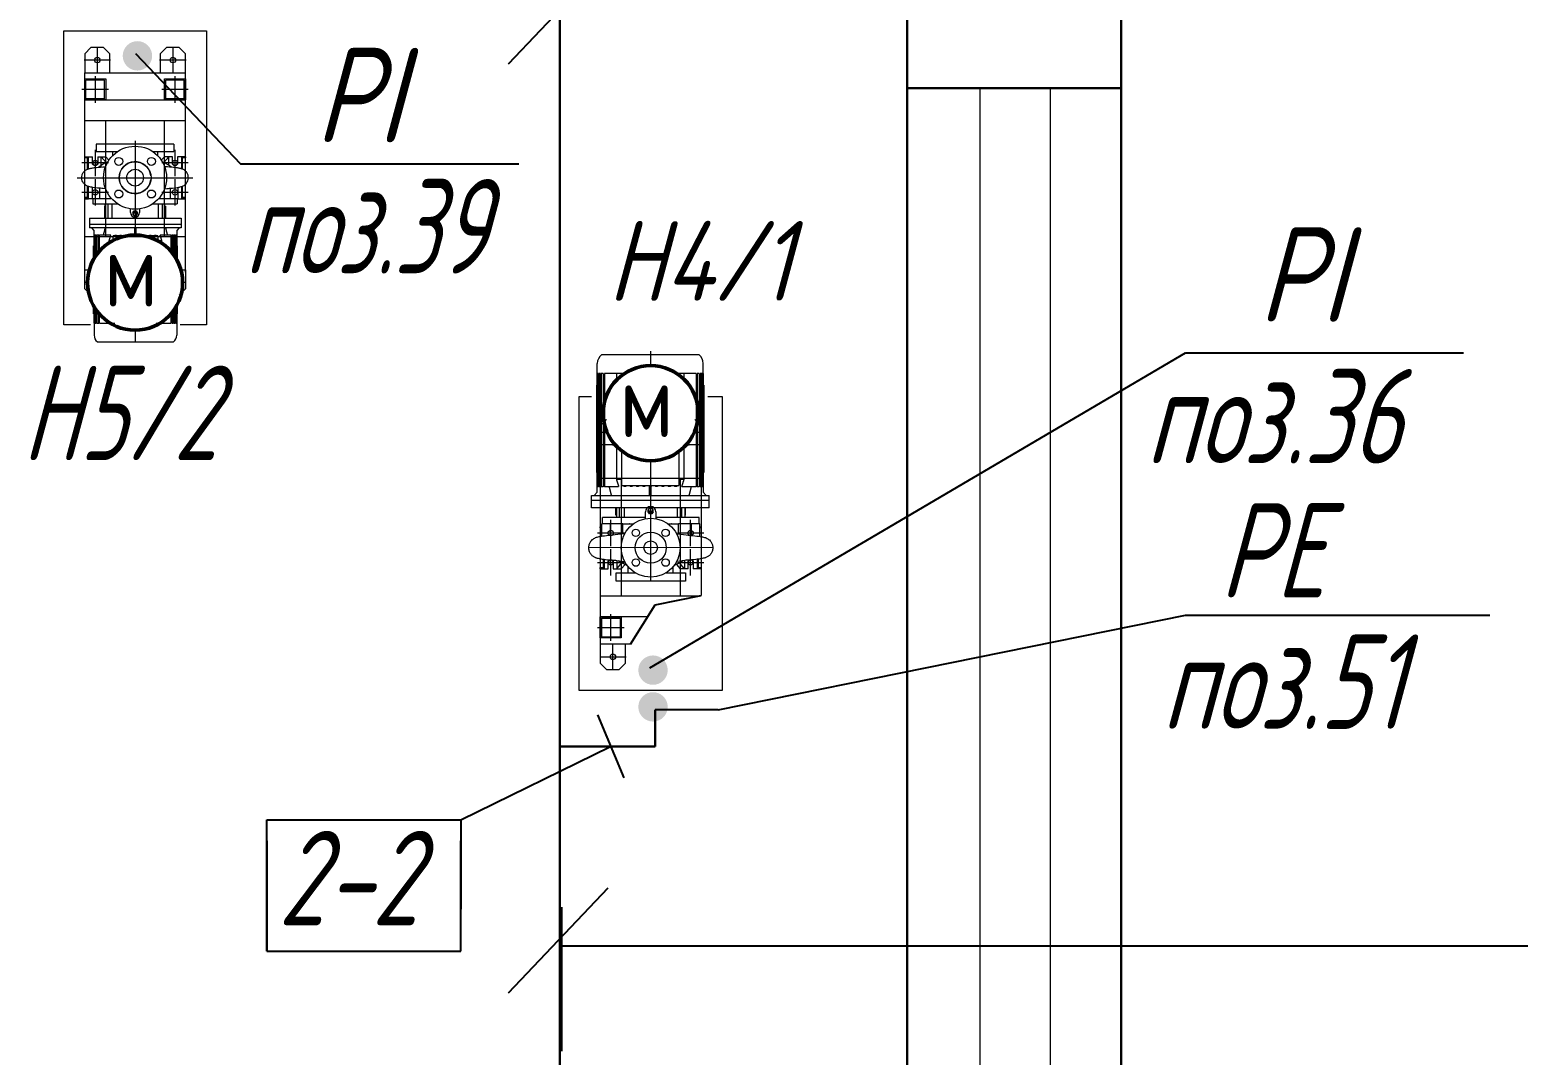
# Model space of a CAD drawing. Header units: millimetres. Extents: x 409 to 1826, y -2285 to 789.
# Drawn here: x 1061.5 to 1132.4, y -125.2 to -76.4 of the extents above; entities that cross this region are included whole.
import ezdxf

# ---------------------------------------------------------------- set-up
doc = ezdxf.new("R2010")
doc.units = ezdxf.units.MM
doc.linetypes.add('осевая', pattern=[50.8, 31.75, -6.35, 6.35, -6.35])
doc.linetypes.add('осевая2', pattern=[1.125, 0.75, -0.125, 0.125, -0.125])
for name, color, linetype, lineweight in [('1-основная-050 ж', 2, 'Continuous', 50), ('7-тонкая-текст.-02', 4, 'Continuous', 30), ('7-тонкая.текст-02', 4, 'Continuous', 30), ('Visible (ISO)', 7, 'Continuous', 50), ('АР_Стены наружные', 7, 'Continuous', 30), ('Опора', 22, 'Continuous', 15), ('осевая', 33, 'осевая', 13), ('Тонкая - 018', 254, 'Continuous', 18)]:
    doc.layers.add(name, color=color, linetype=linetype, lineweight=lineweight)
doc.layers.add('ТХ_Оси труб.', color=3, linetype='осевая')
doc.styles.add('2', font='simplex.shx', dxfattribs={"width": 0.8, "oblique": 15, "height": 3.5})
doc.styles.add('GOST тип А', font='GOST_A.TTF', dxfattribs={"oblique": 15})
doc.styles.get("Standard").update_dxf_attribs({"font": 'GOST_A.TTF', "oblique": 15})

msp = doc.modelspace()

# ---------------------------------------------------------------- hatches: boundary and pattern name
for points in [[(1067.291, -77.605, -1), (1065.891, -77.605, -1)], [(1091.846, -106.863, -1), (1090.446, -106.863, -1)], [(1091.846, -108.613, -1), (1090.446, -108.613, -1)]]:
    msp.add_hatch(color=7).paths.add_polyline_path(points)

# ---------------------------------------------------------------- linework, layer by layer
for p, q in [((1089, -73), (1084.25, -78)), ((1066.5, -77.5), (1071.5, -82.75)), ((1071.5, -82.75), (1081.25, -82.75)), ((1081.25, -82.75), (1084.75, -82.75)), ((1091, -106.75), (1116.5, -91.75)), ((1116.5, -91.75), (1121.75, -91.75)), ((1121.75, -91.75), (1129.75, -91.75)), ((1091.25, -103.75), (1093.436, -103.313)), ((1090.075, -105.63), (1091.25, -103.75)), ((1094.25, -108.75), (1116.5, -104.25)), ((1116.5, -104.25), (1131, -104.25)), ((1088.5, -109), (1089.75, -112)), ((1094.25, -108.75), (1091.25, -108.75)), ((1082, -114), (1089.125, -110.5)), ((1072.75, -120.25), (1072.75, -114)), ((1072.75, -114), (1077.25, -114)), ((1074, -114), (1082, -114)), ((1082, -114), (1082, -118.25)), ((1072.75, -115), (1072.75, -120.25)), ((1082, -120.25), (1082, -115)), ((1089, -117.25), (1084.25, -122.25)), ((1072.75, -120.25), (1077.25, -120.25)), ((1074, -120.25), (1082, -120.25)), ((1086.783, -120), (1186, -120))]:
    msp.add_line(p, q)
at = {"color": 7, "lineweight": 13}
for p, q in [((1063.079, -90.421), (1063.079, -76.421)), ((1063.079, -76.421), (1069.879, -76.421)), ((1069.879, -76.421), (1069.879, -90.421)), ((1064.35, -90.421), (1063.079, -90.421)), ((1069.879, -90.421), (1068.631, -90.421)), ((1087.636, -107.827), (1087.636, -93.827)), ((1087.636, -93.827), (1088.218, -93.827)), ((1093.757, -93.827), (1094.436, -93.827)), ((1094.436, -93.827), (1094.436, -107.827)), ((1094.436, -107.827), (1087.636, -107.827))]:
    msp.add_line(p, q, dxfattribs=at)
at = {"color": 7, "linetype": 'осевая2', "lineweight": 13, "ltscale": 50}
for p, q in [((1066.479, -81.66), (1066.479, -86.14)), ((1063.72, -83.408), (1069.237, -83.408)), ((1066.479, -90.669), (1066.479, -91.225))]:
    msp.add_line(p, q, dxfattribs=at)
at = {"lineweight": 30}
for p, q in [((1091.25, -108.75), (1091.25, -110.5)), ((1091.25, -110.5), (1086.711, -110.5))]:
    msp.add_line(p, q, dxfattribs=at)
at = {"ltscale": 0.8}
for q in [(1086.783, -125.012), (1086.783, -118.159), (1086.783, -125.012)]:
    msp.add_line((1086.783, -118.159), q, dxfattribs=at)
at = {"layer": '1-основная-050 ж', "color": 7, "lineweight": 30, "ltscale": 0.5}
msp.add_line((1086.711, -70.379), (1086.711, -180.778), dxfattribs=at)
at = {"layer": '1-основная-050 ж', "color": 7, "ltscale": 0.1}
for centre in [(1066.48, -88.405), (1091.034, -94.625)]:
    msp.add_circle(centre, 2.265, dxfattribs=at)
at = {"layer": 'Visible (ISO)', "color": 7, "lineweight": 13}
for p, q in [((1068.329, -81.808), (1064.629, -81.808)), ((1064.629, -81.808), (1064.629, -82.168)), ((1064.629, -82.168), (1065.635, -82.168)), ((1065.407, -82.168), (1065.407, -82.358)), ((1067.323, -82.168), (1068.329, -82.168)), ((1067.551, -82.168), (1067.551, -82.358)), ((1068.329, -81.808), (1068.329, -82.168)), ((1064.079, -82.408), (1064.259, -82.408)), ((1064.079, -82.468), (1064.079, -82.408)), ((1064.214, -82.468), (1064.079, -82.468)), ((1064.079, -83.089), (1064.079, -82.468)), ((1064.259, -82.438), (1064.214, -82.468)), ((1064.214, -83.004), (1064.214, -82.468)), ((1064.259, -82.408), (1064.459, -82.408)), ((1064.259, -82.408), (1064.259, -82.438)), ((1064.259, -82.987), (1064.259, -82.438)), ((1064.459, -82.708), (1064.459, -82.408)), ((1064.699, -82.408), (1064.699, -82.708)), ((1064.699, -82.408), (1064.871, -82.408)), ((1064.871, -82.897), (1064.871, -82.408)), ((1064.871, -82.408), (1065.079, -82.408)), ((1064.871, -82.408), (1065.11, -82.684)), ((1065.228, -82.58), (1065.079, -82.408)), ((1065.257, -82.537), (1065.255, -82.534)), ((1067.7, -82.537), (1067.702, -82.534)), ((1067.729, -82.58), (1067.879, -82.408)), ((1068.086, -82.408), (1067.847, -82.684)), ((1068.086, -82.408), (1067.879, -82.408)), ((1068.259, -82.408), (1068.086, -82.408)), ((1068.086, -82.826), (1068.086, -82.408)), ((1068.259, -82.708), (1068.259, -82.408)), ((1068.499, -82.408), (1068.499, -82.708)), ((1068.699, -82.408), (1068.499, -82.408)), ((1068.879, -82.408), (1068.699, -82.408)), ((1068.699, -82.438), (1068.699, -82.408)), ((1068.744, -82.468), (1068.699, -82.438)), ((1068.699, -82.987), (1068.699, -82.438)), ((1068.879, -82.468), (1068.744, -82.468)), ((1068.744, -83.004), (1068.744, -82.468)), ((1068.879, -82.408), (1068.879, -82.468)), ((1068.879, -83.089), (1068.879, -82.468)), ((1064.079, -84.348), (1064.079, -83.726)), ((1064.079, -84.348), (1064.079, -84.408)), ((1064.214, -84.348), (1064.079, -84.348)), ((1064.214, -84.348), (1064.214, -83.812)), ((1064.259, -84.378), (1064.214, -84.348)), ((1064.259, -84.408), (1064.259, -83.829)), ((1064.434, -83.876), (1064.434, -84.395)), ((1064.44, -83.877), (1064.44, -84.395)), ((1064.786, -83.915), (1064.786, -84.395)), ((1068.172, -84.395), (1068.172, -83.915)), ((1068.517, -83.877), (1068.517, -84.395)), ((1068.523, -83.876), (1068.523, -84.395)), ((1068.699, -84.408), (1068.699, -83.829)), ((1068.744, -84.348), (1068.699, -84.378)), ((1068.744, -84.348), (1068.744, -83.812)), ((1068.879, -84.348), (1068.744, -84.348)), ((1068.879, -84.348), (1068.879, -83.726)), ((1068.879, -84.408), (1068.879, -84.348)), ((1064.469, -84.408), (1064.079, -84.408)), ((1064.079, -84.408), (1064.259, -84.408)), ((1064.259, -84.408), (1064.259, -84.378)), ((1064.44, -84.395), (1064.434, -84.395)), ((1064.44, -84.395), (1064.477, -84.395)), ((1064.469, -84.395), (1064.469, -84.657)), ((1064.469, -84.657), (1065.649, -84.657)), ((1064.477, -84.395), (1065.323, -84.395)), ((1065.029, -84.758), (1065.057, -84.758)), ((1065.029, -84.758), (1065.029, -85.34)), ((1065.057, -85.34), (1065.057, -84.657)), ((1065.181, -84.657), (1065.181, -85.34)), ((1065.323, -84.364), (1065.323, -84.395)), ((1065.35, -84.395), (1065.323, -84.395)), ((1065.368, -84.657), (1065.368, -85.34)), ((1066.26, -85.067), (1066.26, -84.892)), ((1066.378, -85.067), (1066.428, -84.985)), ((1066.428, -84.985), (1066.428, -85.069)), ((1066.428, -84.985), (1066.529, -84.985)), ((1066.529, -84.985), (1066.529, -85.069)), ((1066.529, -84.985), (1066.58, -85.067)), ((1066.697, -84.892), (1066.697, -85.067)), ((1067.308, -84.657), (1068.488, -84.657)), ((1067.589, -85.34), (1067.589, -84.657)), ((1067.634, -84.395), (1067.607, -84.395)), ((1067.634, -84.364), (1067.634, -84.395)), ((1067.634, -84.395), (1068.48, -84.395)), ((1067.776, -84.657), (1067.776, -85.34)), ((1067.9, -85.34), (1067.9, -84.657)), ((1067.9, -84.758), (1067.928, -84.758)), ((1067.928, -84.758), (1067.928, -85.34)), ((1068.48, -84.395), (1068.517, -84.395)), ((1068.488, -84.395), (1068.488, -84.657)), ((1068.488, -84.408), (1068.879, -84.408)), ((1068.523, -84.395), (1068.517, -84.395)), ((1068.699, -84.378), (1068.699, -84.408)), ((1068.879, -84.408), (1068.699, -84.408)), ((1064.31, -85.34), (1068.68, -85.34)), ((1064.31, -85.34), (1064.31, -85.615)), ((1064.31, -85.615), (1068.68, -85.615)), ((1064.31, -85.615), (1068.68, -85.615)), ((1064.31, -85.615), (1064.31, -85.802)), ((1066.378, -85.067), (1066.378, -85.151)), ((1066.428, -85.069), (1066.378, -85.151)), ((1066.378, -85.151), (1066.428, -85.233)), ((1066.529, -85.069), (1066.428, -85.069)), ((1066.428, -85.233), (1066.529, -85.233)), ((1066.58, -85.151), (1066.529, -85.069)), ((1066.529, -85.233), (1066.58, -85.151)), ((1066.58, -85.067), (1066.58, -85.151)), ((1068.68, -85.34), (1068.68, -85.615)), ((1068.68, -85.615), (1068.68, -85.802)), ((1068.68, -85.802), (1064.31, -85.802)), ((1064.529, -85.929), (1064.414, -85.802)), ((1064.529, -86.139), (1064.529, -85.929)), ((1064.529, -87.256), (1064.529, -86.139)), ((1064.529, -86.139), (1064.529, -86.139)), ((1064.529, -86.139), (1064.529, -87.256)), ((1064.538, -86.139), (1064.548, -86.139)), ((1064.538, -87.24), (1064.538, -86.139)), ((1064.548, -87.224), (1064.548, -86.139)), ((1064.577, -86.139), (1064.548, -86.139)), ((1064.577, -86.139), (1064.596, -86.139)), ((1064.577, -87.178), (1064.577, -86.139)), ((1064.596, -87.148), (1064.596, -86.139)), ((1064.646, -86.139), (1064.596, -86.139)), ((1064.646, -86.139), (1064.676, -86.139)), ((1064.646, -87.077), (1064.646, -86.139)), ((1064.676, -87.036), (1064.676, -86.139)), ((1064.749, -86.139), (1064.676, -86.139)), ((1064.749, -86.139), (1064.792, -86.139)), ((1064.749, -86.945), (1064.749, -86.139)), ((1064.792, -86.895), (1064.792, -86.139)), ((1065.32, -86.139), (1064.792, -86.139)), ((1065.236, -86.401), (1065.434, -86.401)), ((1065.236, -86.401), (1065.236, -86.513)), ((1067.557, -86.177), (1065.434, -86.177)), ((1065.434, -86.396), (1065.434, -86.177)), ((1065.512, -86.139), (1065.591, -86.139)), ((1065.512, -86.177), (1065.512, -86.139)), ((1065.591, -86.177), (1065.591, -86.139)), ((1065.748, -86.139), (1065.827, -86.139)), ((1065.748, -86.177), (1065.748, -86.139)), ((1065.827, -86.177), (1065.827, -86.139)), ((1065.984, -86.177), (1065.984, -86.139)), ((1065.984, -86.139), (1066.063, -86.139)), ((1066.063, -86.177), (1066.063, -86.139)), ((1066.22, -86.177), (1066.22, -86.139)), ((1066.22, -86.139), (1066.299, -86.139)), ((1066.299, -86.177), (1066.299, -86.139)), ((1066.456, -85.802), (1066.456, -85.929)), ((1066.456, -85.929), (1066.456, -86.139)), ((1066.456, -85.929), (1066.535, -85.929)), ((1066.456, -86.177), (1066.456, -86.139)), ((1066.456, -86.139), (1066.495, -86.139)), ((1066.495, -86.139), (1066.535, -86.139)), ((1066.535, -85.929), (1066.535, -85.802)), ((1066.535, -86.139), (1066.535, -85.929)), ((1066.535, -86.177), (1066.535, -86.139)), ((1066.692, -86.177), (1066.692, -86.139)), ((1066.692, -86.139), (1066.771, -86.139)), ((1066.771, -86.177), (1066.771, -86.139)), ((1066.928, -86.177), (1066.928, -86.139)), ((1066.928, -86.139), (1067.007, -86.139)), ((1067.007, -86.177), (1067.007, -86.139)), ((1067.164, -86.139), (1067.243, -86.139)), ((1067.164, -86.177), (1067.164, -86.139)), ((1067.243, -86.177), (1067.243, -86.139)), ((1067.4, -86.139), (1067.479, -86.139)), ((1067.4, -86.177), (1067.4, -86.139)), ((1067.479, -86.177), (1067.479, -86.139)), ((1067.557, -86.177), (1067.557, -86.412)), ((1067.557, -86.401), (1067.755, -86.401)), ((1068.198, -86.139), (1067.67, -86.139)), ((1067.755, -86.532), (1067.755, -86.401)), ((1068.198, -86.139), (1068.241, -86.139)), ((1068.198, -86.929), (1068.198, -86.139)), ((1068.241, -86.981), (1068.241, -86.139)), ((1068.314, -86.139), (1068.241, -86.139)), ((1068.314, -86.139), (1068.345, -86.139)), ((1068.314, -87.076), (1068.314, -86.139)), ((1068.345, -87.119), (1068.345, -86.139)), ((1068.394, -86.139), (1068.345, -86.139)), ((1068.394, -86.139), (1068.414, -86.139)), ((1068.394, -87.194), (1068.394, -86.139)), ((1068.414, -87.225), (1068.414, -86.139)), ((1068.442, -86.139), (1068.414, -86.139)), ((1068.442, -86.139), (1068.452, -86.139)), ((1068.442, -87.274), (1068.442, -86.139)), ((1068.452, -87.29), (1068.452, -86.139)), ((1068.461, -87.307), (1068.461, -86.139)), ((1068.462, -86.139), (1068.461, -86.139)), ((1068.576, -85.802), (1068.462, -85.929)), ((1068.462, -85.929), (1068.462, -86.139)), ((1068.462, -86.139), (1068.462, -87.308)), ((1064.529, -86.651), (1064.497, -86.651)), ((1064.497, -87.375), (1064.497, -86.651)), ((1068.493, -86.651), (1068.462, -86.651)), ((1068.493, -87.375), (1068.493, -86.651)), ((1064.529, -87.375), (1064.497, -87.375)), ((1068.493, -87.375), (1068.462, -87.375)), ((1064.497, -89.898), (1064.497, -89.498)), ((1064.497, -89.898), (1064.529, -89.898)), ((1064.529, -89.553), (1064.529, -90.915)), ((1064.529, -90.335), (1064.529, -89.554)), ((1064.538, -90.335), (1064.538, -89.57)), ((1064.548, -90.335), (1064.548, -89.585)), ((1064.577, -90.335), (1064.577, -89.631)), ((1064.596, -90.335), (1064.596, -89.661)), ((1064.646, -90.335), (1064.646, -89.732)), ((1064.676, -90.335), (1064.676, -89.773)), ((1064.749, -90.335), (1064.749, -89.864)), ((1064.792, -90.335), (1064.792, -89.914)), ((1068.198, -90.335), (1068.198, -89.88)), ((1068.241, -90.335), (1068.241, -89.829)), ((1068.314, -90.335), (1068.314, -89.734)), ((1068.345, -90.335), (1068.345, -89.691)), ((1068.394, -90.335), (1068.394, -89.616)), ((1068.414, -90.335), (1068.414, -89.584)), ((1068.442, -90.335), (1068.442, -89.536)), ((1068.452, -90.335), (1068.452, -89.519)), ((1068.461, -90.335), (1068.461, -89.502)), ((1068.462, -89.502), (1068.462, -90.915)), ((1068.462, -89.898), (1068.493, -89.898)), ((1068.493, -89.898), (1068.493, -89.443)), ((1064.529, -90.335), (1064.538, -90.335)), ((1064.548, -90.335), (1064.577, -90.335)), ((1064.596, -90.335), (1064.646, -90.335)), ((1064.676, -90.335), (1064.749, -90.335)), ((1064.792, -90.335), (1065.512, -90.335)), ((1065.236, -90.297), (1065.236, -90.335)), ((1067.479, -90.335), (1068.198, -90.335)), ((1067.755, -90.335), (1067.755, -90.277)), ((1068.241, -90.335), (1068.314, -90.335)), ((1068.345, -90.335), (1068.394, -90.335)), ((1068.414, -90.335), (1068.442, -90.335)), ((1068.452, -90.335), (1068.461, -90.335)), ((1064.682, -91.226), (1068.308, -91.226)), ((1093.338, -91.851), (1088.691, -91.851)), ((1088.494, -98.114), (1088.494, -92.251)), ((1088.495, -92.738), (1088.495, -98.114)), ((1088.507, -92.738), (1088.495, -92.738)), ((1088.507, -92.738), (1088.507, -98.114)), ((1088.519, -92.738), (1088.519, -98.114)), ((1088.556, -92.738), (1088.519, -92.738)), ((1088.556, -92.738), (1088.556, -98.114)), ((1088.581, -92.738), (1088.581, -98.114)), ((1088.644, -92.738), (1088.581, -92.738)), ((1088.644, -92.738), (1088.644, -98.114)), ((1088.683, -92.738), (1088.683, -98.114)), ((1088.777, -92.738), (1088.683, -92.738)), ((1088.777, -92.738), (1088.777, -98.114)), ((1088.832, -92.738), (1088.832, -95.218)), ((1089.754, -92.738), (1088.832, -92.738)), ((1089.4, -92.738), (1089.4, -93.056)), ((1089.754, -92.738), (1089.754, -92.757)), ((1093.197, -92.738), (1092.274, -92.738)), ((1092.628, -93.017), (1092.628, -92.738)), ((1093.197, -92.738), (1093.197, -95.218)), ((1093.252, -92.738), (1093.252, -98.114)), ((1093.345, -92.738), (1093.252, -92.738)), ((1093.345, -92.738), (1093.345, -98.114)), ((1093.384, -92.738), (1093.384, -98.114)), ((1093.448, -92.738), (1093.384, -92.738)), ((1093.448, -92.738), (1093.448, -98.114)), ((1093.473, -92.738), (1093.473, -98.114)), ((1093.509, -92.738), (1093.473, -92.738)), ((1093.509, -92.738), (1093.509, -98.114)), ((1093.522, -92.738), (1093.522, -98.114)), ((1093.534, -92.738), (1093.522, -92.738)), ((1093.534, -98.114), (1093.534, -92.251)), ((1093.534, -92.738), (1093.534, -98.114)), ((1088.494, -93.298), (1088.454, -93.298)), ((1088.454, -93.298), (1088.454, -94.226)), ((1093.574, -93.298), (1093.534, -93.298)), ((1093.574, -93.298), (1093.574, -94.226)), ((1088.494, -94.226), (1088.454, -94.226)), ((1088.454, -94.226), (1088.454, -96.53)), ((1093.574, -94.226), (1093.534, -94.226)), ((1093.574, -94.226), (1093.574, -96.53)), ((1088.888, -95.218), (1088.832, -95.218)), ((1088.832, -95.218), (1088.832, -95.538)), ((1088.832, -95.538), (1088.888, -95.538)), ((1088.832, -95.538), (1088.832, -98.114)), ((1088.961, -95.538), (1088.888, -95.538)), ((1093.141, -95.538), (1093.106, -95.538)), ((1093.197, -95.218), (1093.141, -95.218)), ((1093.141, -95.538), (1093.197, -95.538)), ((1093.197, -95.218), (1093.197, -95.538)), ((1093.197, -95.538), (1093.197, -98.114)), ((1089.4, -96.194), (1089.4, -97.778)), ((1092.628, -97.778), (1092.628, -96.234)), ((1088.454, -96.53), (1088.494, -96.53)), ((1088.454, -96.53), (1088.454, -97.458)), ((1089.654, -98.066), (1089.654, -96.421)), ((1092.374, -96.451), (1092.374, -98.066)), ((1093.534, -96.53), (1093.574, -96.53)), ((1093.574, -96.53), (1093.574, -97.458)), ((1088.454, -97.458), (1088.494, -97.458)), ((1089.654, -97.778), (1089.4, -97.778)), ((1092.628, -97.778), (1092.374, -97.778)), ((1093.534, -97.458), (1093.574, -97.458)), ((1088.348, -98.546), (1088.494, -98.383)), ((1088.494, -98.114), (1088.495, -98.114)), ((1088.494, -98.383), (1088.494, -98.114)), ((1088.519, -98.114), (1088.507, -98.114)), ((1088.519, -98.114), (1088.556, -98.114)), ((1088.581, -98.114), (1088.556, -98.114)), ((1088.581, -98.114), (1088.644, -98.114)), ((1088.683, -98.114), (1088.644, -98.114)), ((1088.683, -98.114), (1088.777, -98.114)), ((1088.832, -98.114), (1088.777, -98.114)), ((1088.832, -98.114), (1089.508, -98.114)), ((1089.654, -98.066), (1092.374, -98.066)), ((1089.754, -98.066), (1089.754, -98.114)), ((1089.855, -98.114), (1089.754, -98.114)), ((1089.855, -98.066), (1089.855, -98.114)), ((1090.057, -98.066), (1090.057, -98.114)), ((1090.157, -98.114), (1090.057, -98.114)), ((1090.157, -98.066), (1090.157, -98.114)), ((1090.359, -98.066), (1090.359, -98.114)), ((1090.46, -98.114), (1090.359, -98.114)), ((1090.46, -98.066), (1090.46, -98.114)), ((1090.661, -98.066), (1090.661, -98.114)), ((1090.762, -98.114), (1090.661, -98.114)), ((1090.762, -98.066), (1090.762, -98.114)), ((1090.964, -98.066), (1090.964, -98.114)), ((1090.964, -98.114), (1090.964, -98.383)), ((1091.014, -98.114), (1090.964, -98.114)), ((1090.964, -98.383), (1090.964, -98.546)), ((1091.065, -98.383), (1090.964, -98.383)), ((1091.065, -98.114), (1091.014, -98.114)), ((1091.065, -98.066), (1091.065, -98.114)), ((1091.065, -98.383), (1091.065, -98.114)), ((1091.065, -98.546), (1091.065, -98.383)), ((1091.266, -98.066), (1091.266, -98.114)), ((1091.367, -98.114), (1091.266, -98.114)), ((1091.367, -98.066), (1091.367, -98.114)), ((1091.569, -98.066), (1091.569, -98.114)), ((1091.669, -98.114), (1091.569, -98.114)), ((1091.669, -98.066), (1091.669, -98.114)), ((1091.871, -98.066), (1091.871, -98.114)), ((1091.972, -98.114), (1091.871, -98.114)), ((1091.972, -98.066), (1091.972, -98.114)), ((1092.173, -98.066), (1092.173, -98.114)), ((1092.274, -98.114), (1092.173, -98.114)), ((1092.274, -98.066), (1092.274, -98.114)), ((1092.52, -98.114), (1093.197, -98.114)), ((1093.252, -98.114), (1093.197, -98.114)), ((1093.252, -98.114), (1093.345, -98.114)), ((1093.384, -98.114), (1093.345, -98.114)), ((1093.384, -98.114), (1093.448, -98.114)), ((1093.473, -98.114), (1093.448, -98.114)), ((1093.473, -98.114), (1093.509, -98.114)), ((1093.522, -98.114), (1093.509, -98.114)), ((1093.534, -98.114), (1093.534, -98.114)), ((1093.534, -98.114), (1093.534, -98.383)), ((1093.534, -98.383), (1093.681, -98.546)), ((1088.214, -98.546), (1093.814, -98.546)), ((1088.214, -98.786), (1088.214, -98.546)), ((1093.814, -98.786), (1088.214, -98.786)), ((1088.214, -99.138), (1088.214, -98.786)), ((1093.814, -98.786), (1088.214, -98.786)), ((1093.814, -99.138), (1088.214, -99.138)), ((1089.376, -99.486), (1089.376, -99.138)), ((1089.409, -99.138), (1089.409, -99.601)), ((1089.551, -99.601), (1089.551, -99.138)), ((1089.765, -99.138), (1089.765, -99.601)), ((1090.978, -99.132), (1090.92, -99.226)), ((1090.92, -99.321), (1090.92, -99.226)), ((1090.92, -99.226), (1090.978, -99.32)), ((1091.093, -99.132), (1090.978, -99.132)), ((1091.151, -99.226), (1091.093, -99.132)), ((1091.093, -99.32), (1091.151, -99.226)), ((1091.151, -99.321), (1091.151, -99.226)), ((1092.306, -99.601), (1092.306, -99.138)), ((1092.52, -99.601), (1092.52, -99.138)), ((1092.662, -99.138), (1092.662, -99.601)), ((1092.695, -99.486), (1092.695, -99.138)), ((1093.814, -98.786), (1093.814, -98.546)), ((1093.814, -99.138), (1093.814, -98.786)), ((1088.696, -99.901), (1088.702, -99.901)), ((1088.696, -100.496), (1088.696, -99.901)), ((1088.745, -99.901), (1088.702, -99.901)), ((1088.702, -100.495), (1088.702, -99.901)), ((1090.786, -99.601), (1088.736, -99.601)), ((1088.736, -99.901), (1088.736, -99.601)), ((1089.713, -99.901), (1088.745, -99.901)), ((1089.098, -99.901), (1089.098, -100.451)), ((1089.409, -99.486), (1089.376, -99.486)), ((1089.713, -99.901), (1090.209, -99.901)), ((1089.713, -100.323), (1089.713, -99.901)), ((1090.049, -99.901), (1090.025, -99.901)), ((1090.025, -99.923), (1090.025, -99.901)), ((1090.786, -99.654), (1090.786, -99.321)), ((1090.978, -99.415), (1090.92, -99.321)), ((1090.978, -99.32), (1091.093, -99.32)), ((1090.978, -99.415), (1090.978, -99.32)), ((1091.093, -99.415), (1090.978, -99.415)), ((1091.093, -99.415), (1091.093, -99.32)), ((1091.151, -99.321), (1091.093, -99.415)), ((1091.286, -99.321), (1091.286, -99.654)), ((1093.336, -99.601), (1091.286, -99.601)), ((1091.862, -99.901), (1092.358, -99.901)), ((1092.046, -99.901), (1092.022, -99.901)), ((1092.046, -99.923), (1092.046, -99.901)), ((1092.358, -100.323), (1092.358, -99.901)), ((1093.326, -99.901), (1092.358, -99.901)), ((1092.695, -99.486), (1092.662, -99.486)), ((1092.973, -100.451), (1092.973, -99.901)), ((1093.369, -99.901), (1093.326, -99.901)), ((1093.336, -99.901), (1093.336, -99.601)), ((1093.369, -99.901), (1093.376, -99.901)), ((1093.369, -100.495), (1093.369, -99.901)), ((1093.376, -100.496), (1093.376, -99.901)), ((1088.696, -100.031), (1088.636, -100.031)), ((1088.636, -100.091), (1088.636, -100.031)), ((1088.696, -100.091), (1088.636, -100.091)), ((1088.636, -100.091), (1088.636, -100.505)), ((1093.376, -100.031), (1093.436, -100.031)), ((1093.436, -100.091), (1093.376, -100.091)), ((1093.436, -100.031), (1093.436, -100.091)), ((1093.436, -100.091), (1093.436, -100.505)), ((1088.636, -101.557), (1088.636, -101.971)), ((1088.636, -101.971), (1088.771, -101.971)), ((1088.636, -102.031), (1088.636, -101.971)), ((1088.636, -102.031), (1088.816, -102.031)), ((1088.771, -101.578), (1088.771, -101.971)), ((1088.771, -101.971), (1088.816, -102.001)), ((1088.816, -101.584), (1088.816, -102.001)), ((1088.816, -102.001), (1088.816, -102.031)), ((1088.816, -102.031), (1089.016, -102.031)), ((1089.016, -102.031), (1089.016, -101.731)), ((1089.256, -101.731), (1089.256, -102.031)), ((1089.256, -102.031), (1089.428, -102.031)), ((1089.428, -101.64), (1089.428, -102.031)), ((1089.428, -102.031), (1089.667, -101.755)), ((1089.428, -102.031), (1089.636, -102.031)), ((1089.813, -101.827), (1089.636, -102.031)), ((1089.964, -102.231), (1089.964, -101.932)), ((1092.108, -102.231), (1092.108, -101.932)), ((1092.258, -101.827), (1092.436, -102.031)), ((1092.643, -102.031), (1092.404, -101.755)), ((1092.643, -102.031), (1092.436, -102.031)), ((1092.643, -101.64), (1092.643, -102.031)), ((1092.816, -102.031), (1092.643, -102.031)), ((1092.816, -102.031), (1092.816, -101.731)), ((1093.056, -101.731), (1093.056, -102.031)), ((1093.256, -102.031), (1093.056, -102.031)), ((1093.256, -101.584), (1093.256, -102.001)), ((1093.256, -102.001), (1093.301, -101.971)), ((1093.256, -102.031), (1093.256, -102.001)), ((1093.436, -102.031), (1093.256, -102.031)), ((1093.301, -101.578), (1093.301, -101.971)), ((1093.301, -101.971), (1093.436, -101.971)), ((1093.436, -101.557), (1093.436, -101.971)), ((1093.436, -101.971), (1093.436, -102.031)), ((1089.386, -102.631), (1089.386, -102.231)), ((1089.386, -102.231), (1090.314, -102.231)), ((1092.686, -102.631), (1089.386, -102.631)), ((1091.757, -102.231), (1092.686, -102.231)), ((1092.686, -102.231), (1092.686, -102.631))]:
    msp.add_line(p, q, dxfattribs=at)
for centre, radius in [((1066.479, -83.408), 1.5), ((1065.701, -82.63), 0.19), ((1066.479, -83.408), 0.76), ((1067.256, -82.63), 0.19), ((1066.479, -83.408), 0.4), ((1065.701, -84.185), 0.19), ((1067.256, -84.185), 0.19), ((1091.036, -101.031), 1.4), ((1090.328, -100.324), 0.18), ((1091.036, -101.031), 0.74), ((1091.743, -100.324), 0.18), ((1091.036, -101.031), 0.32), ((1090.328, -101.738), 0.18), ((1091.743, -101.738), 0.18)]:
    msp.add_circle(centre, radius, dxfattribs=at)
for centre, radius, start, end in [((1064.579, -82.708), 0.12, 180, 0), ((1066.479, -85.267), 2.922, 116.22766, 126.16474), ((1066.479, -83.408), 0.76, 6.80099, 353.19901), ((1066.479, -85.267), 2.922, 53.83526, 63.77234), ((1068.379, -82.708), 0.12, 180, 0), ((1066.479, -85.067), 0.218, 180, 0), ((1064.922, -90.915), 0.393, 180, 232.42421), ((1068.069, -90.915), 0.393, 307.57579, 0), ((1088.998, -92.251), 0.504, 127.57579, 180), ((1093.03, -92.251), 0.504, 0, 52.42421), ((1091.036, -99.321), 0.25, 0, 180), ((1089.136, -101.731), 0.12, 0, 180), ((1091.036, -99.173), 2.922, 237.82251, 247.47889), ((1091.036, -99.173), 2.922, 292.52111, 302.17749), ((1092.936, -101.731), 0.12, 0, 180)]:
    msp.add_arc(centre, radius, start, end, dxfattribs=at)
for points, knots in [([(1065.077, -83.941), (1064.904, -83.921), (1064.844, -83.916), (1064.653, -83.9), (1064.55, -83.887), (1064.395, -83.863), (1064.342, -83.853), (1064.26, -83.829), (1064.239, -83.823), (1064.193, -83.803), (1064.17, -83.792), (1064.125, -83.764), (1064.103, -83.748), (1064.06, -83.71), (1064.04, -83.687), (1063.998, -83.63), (1063.979, -83.594), (1063.95, -83.515), (1063.941, -83.47), (1063.937, -83.379), (1063.943, -83.332), (1063.968, -83.244), (1063.988, -83.201), (1064.039, -83.127), (1064.071, -83.094), (1064.117, -83.057), (1064.132, -83.047), (1064.167, -83.025), (1064.187, -83.015), (1064.221, -83), (1064.235, -82.995), (1064.268, -82.984), (1064.285, -82.979), (1064.353, -82.961), (1064.402, -82.952), (1064.515, -82.934), (1064.574, -82.926), (1064.751, -82.906), (1064.901, -82.895), (1065.057, -82.884), (1065.058, -82.884), (1065.074, -82.882)], [0.991028, 0.991028, 0.991028, 0.991028, 2.309248, 2.309248, 5.540259, 5.540259, 8.269099, 8.269099, 9.120029, 9.120029, 9.69647, 9.69647, 10.193736, 10.193736, 10.72663, 10.72663, 11.415598, 11.415598, 12.184885, 12.184885, 12.973734, 12.973734, 13.763298, 13.763298, 14.53476, 14.53476, 14.862615, 14.862615, 15.371513, 15.371513, 15.856622, 15.856622, 16.639947, 16.639947, 18.985713, 18.985713, 20.993304, 20.993304, 24.198958, 24.198958, 24.21666, 24.21666, 24.21666, 24.21666]), ([(1067.88, -83.941), (1068.053, -83.921), (1068.113, -83.916), (1068.305, -83.9), (1068.407, -83.887), (1068.562, -83.863), (1068.615, -83.853), (1068.697, -83.829), (1068.718, -83.823), (1068.764, -83.803), (1068.787, -83.792), (1068.832, -83.764), (1068.854, -83.748), (1068.897, -83.71), (1068.918, -83.687), (1068.959, -83.63), (1068.978, -83.594), (1069.008, -83.515), (1069.016, -83.47), (1069.02, -83.379), (1069.014, -83.332), (1068.989, -83.244), (1068.969, -83.201), (1068.918, -83.127), (1068.887, -83.094), (1068.84, -83.057), (1068.826, -83.047), (1068.791, -83.025), (1068.77, -83.015), (1068.736, -83), (1068.722, -82.995), (1068.689, -82.984), (1068.672, -82.979), (1068.604, -82.961), (1068.555, -82.952), (1068.442, -82.934), (1068.383, -82.926), (1068.206, -82.906), (1068.056, -82.895), (1067.901, -82.884), (1067.9, -82.884), (1067.884, -82.882)], [0.991028, 0.991028, 0.991028, 0.991028, 2.309248, 2.309248, 5.540259, 5.540259, 8.269099, 8.269099, 9.120029, 9.120029, 9.69647, 9.69647, 10.193736, 10.193736, 10.72663, 10.72663, 11.415598, 11.415598, 12.184885, 12.184885, 12.973734, 12.973734, 13.763298, 13.763298, 14.53476, 14.53476, 14.862615, 14.862615, 15.371513, 15.371513, 15.856622, 15.856622, 16.639947, 16.639947, 18.985713, 18.985713, 20.993304, 20.993304, 24.198958, 24.198958, 24.21666, 24.21666, 24.21666, 24.21666]), ([(1089.803, -100.368), (1089.252, -100.439), (1089.144, -100.447), (1088.893, -100.468), (1088.775, -100.483), (1088.598, -100.511), (1088.537, -100.522), (1088.444, -100.549), (1088.42, -100.556), (1088.366, -100.579), (1088.34, -100.592), (1088.289, -100.624), (1088.263, -100.642), (1088.215, -100.686), (1088.191, -100.712), (1088.144, -100.777), (1088.122, -100.818), (1088.088, -100.909), (1088.078, -100.961), (1088.074, -101.064), (1088.08, -101.118), (1088.109, -101.219), (1088.133, -101.268), (1088.191, -101.353), (1088.227, -101.39), (1088.28, -101.433), (1088.296, -101.444), (1088.336, -101.469), (1088.36, -101.481), (1088.398, -101.498), (1088.415, -101.504), (1088.453, -101.517), (1088.472, -101.522), (1088.55, -101.542), (1088.606, -101.553), (1088.735, -101.573), (1088.802, -101.583), (1089.006, -101.606), (1089.177, -101.619), (1089.357, -101.631), (1089.36, -101.631), (1089.798, -101.686)], [0.313348, 0.313348, 0.313348, 0.313348, 2.309248, 2.309248, 5.540259, 5.540259, 8.269099, 8.269099, 9.120029, 9.120029, 9.69647, 9.69647, 10.193736, 10.193736, 10.72663, 10.72663, 11.415598, 11.415598, 12.184885, 12.184885, 12.973734, 12.973734, 13.763298, 13.763298, 14.53476, 14.53476, 14.862615, 14.862615, 15.371513, 15.371513, 15.856622, 15.856622, 16.639947, 16.639947, 18.985713, 18.985713, 20.993304, 20.993304, 24.198958, 24.198958, 24.250614, 24.250614, 24.250614, 24.250614]), ([(1092.268, -100.368), (1092.819, -100.439), (1092.927, -100.447), (1093.178, -100.468), (1093.296, -100.483), (1093.473, -100.511), (1093.534, -100.522), (1093.627, -100.549), (1093.651, -100.556), (1093.705, -100.579), (1093.731, -100.592), (1093.782, -100.624), (1093.808, -100.642), (1093.856, -100.686), (1093.88, -100.712), (1093.927, -100.777), (1093.949, -100.818), (1093.983, -100.909), (1093.993, -100.961), (1093.997, -101.064), (1093.991, -101.118), (1093.962, -101.219), (1093.939, -101.268), (1093.88, -101.353), (1093.844, -101.39), (1093.791, -101.433), (1093.775, -101.444), (1093.735, -101.469), (1093.711, -101.481), (1093.673, -101.498), (1093.656, -101.504), (1093.618, -101.517), (1093.599, -101.522), (1093.521, -101.542), (1093.465, -101.553), (1093.336, -101.573), (1093.269, -101.583), (1093.065, -101.606), (1092.894, -101.619), (1092.714, -101.631), (1092.711, -101.631), (1092.273, -101.686)], [0.313348, 0.313348, 0.313348, 0.313348, 2.309248, 2.309248, 5.540259, 5.540259, 8.269099, 8.269099, 9.120029, 9.120029, 9.69647, 9.69647, 10.193736, 10.193736, 10.72663, 10.72663, 11.415598, 11.415598, 12.184885, 12.184885, 12.973734, 12.973734, 13.763298, 13.763298, 14.53476, 14.53476, 14.862615, 14.862615, 15.371513, 15.371513, 15.856622, 15.856622, 16.639947, 16.639947, 18.985713, 18.985713, 20.993304, 20.993304, 24.198958, 24.198958, 24.250614, 24.250614, 24.250614, 24.250614])]:
    msp.add_open_spline(points, degree=3, knots=knots, dxfattribs=at)
for points, weights in [([(1065.048, -85.802), (1065.007, -85.966), (1064.963, -86.139)], [1, 1.00040038941, 1]), ([(1065.32, -86.139), (1065.279, -86.266), (1065.236, -86.401)], [1, 1.00036267112, 1]), ([(1067.755, -86.401), (1067.712, -86.266), (1067.67, -86.139)], [1, 1.00036267113, 1]), ([(1068.027, -86.139), (1067.984, -85.966), (1067.943, -85.802)], [1, 1.00040038809, 1]), ([(1089.4, -97.778), (1089.456, -97.952), (1089.508, -98.114)], [1, 1.00036267113, 1]), ([(1092.52, -98.114), (1092.573, -97.952), (1092.628, -97.778)], [1, 1.00036267112, 1]), ([(1089.051, -98.114), (1089.107, -98.336), (1089.159, -98.546)], [1, 1.00040038809, 1]), ([(1092.869, -98.546), (1092.922, -98.336), (1092.977, -98.114)], [1, 1.00040038941, 1])]:
    msp.add_rational_spline(points, weights, degree=2, dxfattribs=at)
at = {"layer": 'АР_Стены наружные', "ltscale": 1000}
for p, q in [((1113.445, -293.979), (1113.445, -2.375)), ((1103.245, -293.979), (1103.245, -58.879))]:
    msp.add_line(p, q, dxfattribs=at)
at = {"layer": 'АР_Стены наружные', "ltscale": 0.1}
msp.add_line((1103.245, -79.152), (1113.445, -79.152), dxfattribs=at)
at = {"layer": 'Опора', "color": 7, "lineweight": 13, "ltscale": 2}
for p, q in [((1064.079, -77.507), (1064.379, -77.207)), ((1064.079, -77.507), (1064.379, -77.207)), ((1064.979, -77.207), (1064.379, -77.207)), ((1064.979, -77.207), (1064.379, -77.207)), ((1064.979, -77.207), (1065.279, -77.507)), ((1064.979, -77.207), (1065.279, -77.507)), ((1067.679, -77.507), (1067.979, -77.207)), ((1067.679, -77.507), (1067.979, -77.207)), ((1068.579, -77.207), (1067.979, -77.207)), ((1068.579, -77.207), (1067.979, -77.207)), ((1068.579, -77.207), (1068.879, -77.507)), ((1068.579, -77.207), (1068.879, -77.507)), ((1064.079, -77.507), (1064.079, -78.407)), ((1064.079, -77.507), (1064.079, -78.407)), ((1065.279, -78.407), (1065.279, -77.507)), ((1065.279, -78.407), (1065.279, -77.507)), ((1067.679, -77.507), (1067.679, -78.407)), ((1067.679, -77.507), (1067.679, -78.407)), ((1068.879, -78.407), (1068.879, -77.507)), ((1068.879, -78.407), (1068.879, -77.507)), ((1064.079, -78.407), (1068.879, -78.407)), ((1064.079, -80.007), (1064.079, -78.407)), ((1064.079, -78.407), (1068.879, -78.407)), ((1064.079, -80.007), (1064.079, -78.407)), ((1068.879, -80.007), (1068.879, -78.407)), ((1068.879, -80.007), (1068.879, -78.407)), ((1064.139, -79.647), (1064.139, -78.767)), ((1065.019, -78.767), (1064.139, -78.767)), ((1064.139, -79.647), (1064.139, -78.767)), ((1065.019, -78.767), (1064.139, -78.767)), ((1065.019, -79.647), (1065.019, -78.767)), ((1065.019, -79.647), (1065.019, -78.767)), ((1067.939, -79.647), (1067.939, -78.767)), ((1068.819, -78.767), (1067.939, -78.767)), ((1067.939, -79.647), (1067.939, -78.767)), ((1068.819, -78.767), (1067.939, -78.767)), ((1068.819, -79.647), (1068.819, -78.767)), ((1068.819, -79.647), (1068.819, -78.767)), ((1064.079, -79.707), (1068.879, -79.707)), ((1064.079, -79.707), (1068.879, -79.707)), ((1064.079, -87.905), (1064.079, -80.007)), ((1064.079, -87.905), (1064.079, -80.007)), ((1065.019, -79.647), (1064.139, -79.647)), ((1065.019, -79.647), (1064.139, -79.647)), ((1068.819, -79.647), (1067.939, -79.647)), ((1068.819, -79.647), (1067.939, -79.647)), ((1068.879, -87.905), (1068.879, -80.007)), ((1068.879, -87.905), (1068.879, -80.007)), ((1068.879, -80.707), (1064.079, -80.707)), ((1068.879, -80.707), (1064.079, -80.707)), ((1065.079, -86.205), (1065.079, -80.707)), ((1065.079, -86.205), (1065.079, -80.707)), ((1067.879, -86.205), (1067.879, -80.707)), ((1067.879, -86.205), (1067.879, -80.707)), ((1064.079, -86.205), (1068.879, -86.205)), ((1064.079, -86.205), (1068.879, -86.205)), ((1064.079, -87.805), (1064.297, -87.805)), ((1064.079, -88.705), (1064.079, -87.805)), ((1064.079, -87.805), (1064.297, -87.805)), ((1064.079, -88.705), (1064.079, -87.805)), ((1068.664, -87.805), (1068.879, -87.805)), ((1068.664, -87.805), (1068.879, -87.805)), ((1068.879, -87.805), (1068.879, -88.705)), ((1068.879, -87.805), (1068.879, -88.705)), ((1064.079, -88.705), (1064.27, -88.896)), ((1064.079, -88.705), (1064.27, -88.896)), ((1068.579, -89.005), (1068.879, -88.705)), ((1068.579, -89.005), (1068.879, -88.705)), ((1088.936, -94.931), (1088.636, -95.231)), ((1088.936, -94.931), (1088.636, -95.231)), ((1093.436, -95.231), (1093.136, -94.931)), ((1093.436, -95.231), (1093.136, -94.931)), ((1088.636, -96.131), (1088.636, -95.231)), ((1088.636, -96.131), (1088.636, -95.231)), ((1093.436, -95.231), (1093.436, -96.131)), ((1093.436, -95.231), (1093.436, -96.131)), ((1088.636, -96.131), (1088.636, -104.03)), ((1089.342, -96.131), (1088.636, -96.131)), ((1088.636, -96.131), (1088.636, -104.03)), ((1089.342, -96.131), (1088.636, -96.131)), ((1093.436, -96.131), (1092.725, -96.131)), ((1093.436, -96.131), (1092.725, -96.131)), ((1093.436, -96.131), (1093.436, -103.313)), ((1093.436, -96.131), (1093.436, -103.313)), ((1093.436, -97.731), (1088.636, -97.731)), ((1093.436, -97.731), (1088.636, -97.731)), ((1089.636, -97.731), (1089.636, -103.33)), ((1089.636, -97.731), (1089.636, -103.33)), ((1092.436, -97.731), (1092.436, -103.33)), ((1092.436, -97.731), (1092.436, -103.33)), ((1088.636, -103.33), (1093.436, -103.33)), ((1088.636, -103.33), (1093.436, -103.33)), ((1088.636, -104.03), (1088.636, -105.63)), ((1088.636, -104.03), (1088.636, -105.63)), ((1090.888, -104.33), (1088.636, -104.33)), ((1090.888, -104.33), (1088.636, -104.33)), ((1088.696, -104.39), (1089.576, -104.39)), ((1088.696, -104.39), (1088.696, -105.27)), ((1088.696, -104.39), (1089.576, -104.39)), ((1088.696, -104.39), (1088.696, -105.27)), ((1089.576, -104.39), (1089.576, -105.27)), ((1089.576, -104.39), (1089.576, -105.27)), ((1088.696, -105.27), (1089.576, -105.27)), ((1088.696, -105.27), (1089.576, -105.27)), ((1090.075, -105.63), (1088.636, -105.63)), ((1088.636, -105.63), (1088.636, -106.53)), ((1090.075, -105.63), (1088.636, -105.63)), ((1088.636, -105.63), (1088.636, -106.53)), ((1089.836, -106.53), (1089.836, -105.63)), ((1089.836, -106.53), (1089.836, -105.63)), ((1088.936, -106.83), (1088.636, -106.53)), ((1088.936, -106.83), (1088.636, -106.53)), ((1088.936, -106.83), (1089.536, -106.83)), ((1088.936, -106.83), (1089.536, -106.83)), ((1089.836, -106.53), (1089.536, -106.83)), ((1089.836, -106.53), (1089.536, -106.83))]:
    msp.add_line(p, q, dxfattribs=at)
for points in [[(1065.079, -78.707), (1065.079, -79.707), (1064.079, -79.707), (1064.079, -78.707)], [(1065.079, -78.707), (1065.079, -79.707), (1064.079, -79.707), (1064.079, -78.707)], [(1068.879, -78.707), (1068.879, -79.707), (1067.879, -79.707), (1067.879, -78.707)], [(1068.879, -78.707), (1068.879, -79.707), (1067.879, -79.707), (1067.879, -78.707)], [(1088.636, -105.33), (1088.636, -104.33), (1089.636, -104.33), (1089.636, -105.33)], [(1088.636, -105.33), (1088.636, -104.33), (1089.636, -104.33), (1089.636, -105.33)]]:
    msp.add_lwpolyline(points, close=True, dxfattribs=at)
for centre in [(1064.679, -77.807), (1064.679, -77.807), (1068.279, -77.807), (1068.279, -77.807), (1064.579, -82.708), (1064.579, -82.708), (1068.379, -82.708), (1068.379, -82.708), (1064.579, -84.108), (1064.579, -84.108), (1068.379, -84.108), (1068.379, -84.108), (1089.136, -100.331), (1089.136, -100.331), (1092.936, -100.331), (1092.936, -100.331), (1089.136, -101.731), (1089.136, -101.731), (1092.936, -101.731), (1092.936, -101.731), (1089.236, -106.23), (1089.236, -106.23)]:
    msp.add_circle(centre, 0.13, dxfattribs=at)
at = {"layer": 'осевая', "color": 7, "lineweight": 13, "ltscale": 5}
for p, q in [((1091.036, -92.361), (1091.036, -91.668)), ((1091.036, -102.631), (1091.036, -96.89)), ((1093.995, -101.035), (1088.076, -101.027))]:
    msp.add_line(p, q, dxfattribs=at)
at = {"layer": 'Тонкая - 018', "ltscale": 0.1}
for p, q in [((1106.703, -79.152), (1106.703, -158.85)), ((1110.067, -79.152), (1110.067, -158.85))]:
    msp.add_line(p, q, dxfattribs=at)
at = {"layer": 'ТХ_Оси труб.', "color": 7, "lineweight": 13, "ltscale": 3}
for p, q in [((1064.679, -77.177), (1064.679, -78.437)), ((1064.679, -77.177), (1064.679, -78.437)), ((1068.279, -77.177), (1068.279, -78.437)), ((1068.279, -77.177), (1068.279, -78.437)), ((1065.309, -77.807), (1064.049, -77.807)), ((1065.309, -77.807), (1064.049, -77.807)), ((1068.909, -77.807), (1067.649, -77.807)), ((1068.909, -77.807), (1067.649, -77.807)), ((1064.579, -78.577), (1064.579, -79.837)), ((1064.579, -78.577), (1064.579, -79.837)), ((1068.379, -78.577), (1068.379, -79.837)), ((1068.379, -78.577), (1068.379, -79.837)), ((1065.209, -79.207), (1063.949, -79.207)), ((1065.209, -79.207), (1063.949, -79.207)), ((1069.009, -79.207), (1067.749, -79.207)), ((1069.009, -79.207), (1067.749, -79.207)), ((1064.579, -82.078), (1064.579, -83.338)), ((1064.579, -82.078), (1064.579, -83.338)), ((1068.379, -82.078), (1068.379, -83.338)), ((1068.379, -82.078), (1068.379, -83.338)), ((1065.209, -82.708), (1063.949, -82.708)), ((1065.209, -82.708), (1063.949, -82.708)), ((1069.009, -82.708), (1067.749, -82.708)), ((1069.009, -82.708), (1067.749, -82.708)), ((1064.579, -83.478), (1064.579, -84.738)), ((1064.579, -83.478), (1064.579, -84.738)), ((1068.379, -83.478), (1068.379, -84.738)), ((1068.379, -83.478), (1068.379, -84.738)), ((1065.209, -84.108), (1063.949, -84.108)), ((1065.209, -84.108), (1063.949, -84.108)), ((1069.009, -84.108), (1067.749, -84.108)), ((1069.009, -84.108), (1067.749, -84.108)), ((1064.216, -88.405), (1064.049, -88.405)), ((1064.216, -88.405), (1064.049, -88.405)), ((1068.909, -88.405), (1068.745, -88.405)), ((1068.909, -88.405), (1068.745, -88.405)), ((1088.606, -95.531), (1088.958, -95.531)), ((1088.606, -95.531), (1088.958, -95.531)), ((1093.109, -95.531), (1093.466, -95.531)), ((1093.109, -95.531), (1093.466, -95.531)), ((1089.236, -96.002), (1089.236, -96.161)), ((1089.236, -96.002), (1089.236, -96.161)), ((1092.836, -95.997), (1092.836, -96.161)), ((1092.836, -95.997), (1092.836, -96.161)), ((1089.136, -100.961), (1089.136, -99.701)), ((1089.136, -100.961), (1089.136, -99.701)), ((1092.936, -100.961), (1092.936, -99.701)), ((1092.936, -100.961), (1092.936, -99.701)), ((1088.506, -100.331), (1089.766, -100.331)), ((1088.506, -100.331), (1089.766, -100.331)), ((1092.306, -100.331), (1093.566, -100.331)), ((1092.306, -100.331), (1093.566, -100.331)), ((1089.136, -102.361), (1089.136, -101.101)), ((1089.136, -102.361), (1089.136, -101.101)), ((1092.936, -102.361), (1092.936, -101.101)), ((1092.936, -102.361), (1092.936, -101.101)), ((1088.506, -101.731), (1089.766, -101.731)), ((1088.506, -101.731), (1089.766, -101.731)), ((1092.306, -101.731), (1093.566, -101.731)), ((1092.306, -101.731), (1093.566, -101.731)), ((1089.136, -105.46), (1089.136, -104.2)), ((1089.136, -105.46), (1089.136, -104.2)), ((1088.506, -104.83), (1089.766, -104.83)), ((1088.506, -104.83), (1089.766, -104.83)), ((1089.236, -106.86), (1089.236, -105.6)), ((1089.236, -106.86), (1089.236, -105.6)), ((1088.606, -106.23), (1089.866, -106.23)), ((1088.606, -106.23), (1089.866, -106.23))]:
    msp.add_line(p, q, dxfattribs=at)

# ---------------------------------------------------------------- texts
at = {"layer": '7-тонкая-текст.-02', "color": 7, "ltscale": 0.5, "style": 'GOST тип А', "oblique": 15}
for p in [(1075.044, -81.723), (1119.966, -90.269)]:
    msp.add_text('РI', height=4.5, dxfattribs=at).set_placement(p)
for s, width, p in [('поз.39', 0.85, (1071.69, -87.973)), ('поз.36', 0.9, (1114.612, -97.019)), ('РE', 0.9, (1118.122, -103.414)), ('поз.51', 0.9, (1115.371, -109.664))]:
    msp.add_text(s, height=4.5, dxfattribs=dict(at, width=width)).set_placement(p)
at = {"layer": '7-тонкая-текст.-02', "color": 7, "ltscale": 0.1, "style": '2', "width": 0.8}
for p in [(1064.996, -89.54), (1089.549, -95.76)]:
    msp.add_text('м', height=3.5, dxfattribs=at).set_placement(p)
at = {"layer": '7-тонкая.текст-02', "color": 7, "style": 'GOST тип А', "oblique": 15}
msp.add_text('Н4/1', height=3.8, dxfattribs=at).set_placement((1088.99, -89.271))
at = {"layer": '7-тонкая.текст-02', "color": 7, "style": 'GOST тип А', "oblique": 15, "width": 0.85}
msp.add_text('Н5/2', height=4.5, dxfattribs=at).set_placement((1061.102, -96.86))
at = {"layer": '7-тонкая.текст-02', "color": 7, "oblique": 15, "width": 0.9}
msp.add_text('2-2', height=4.5, dxfattribs=at).set_placement((1073.286, -119.02))

doc.saveas('drawing.dxf')
